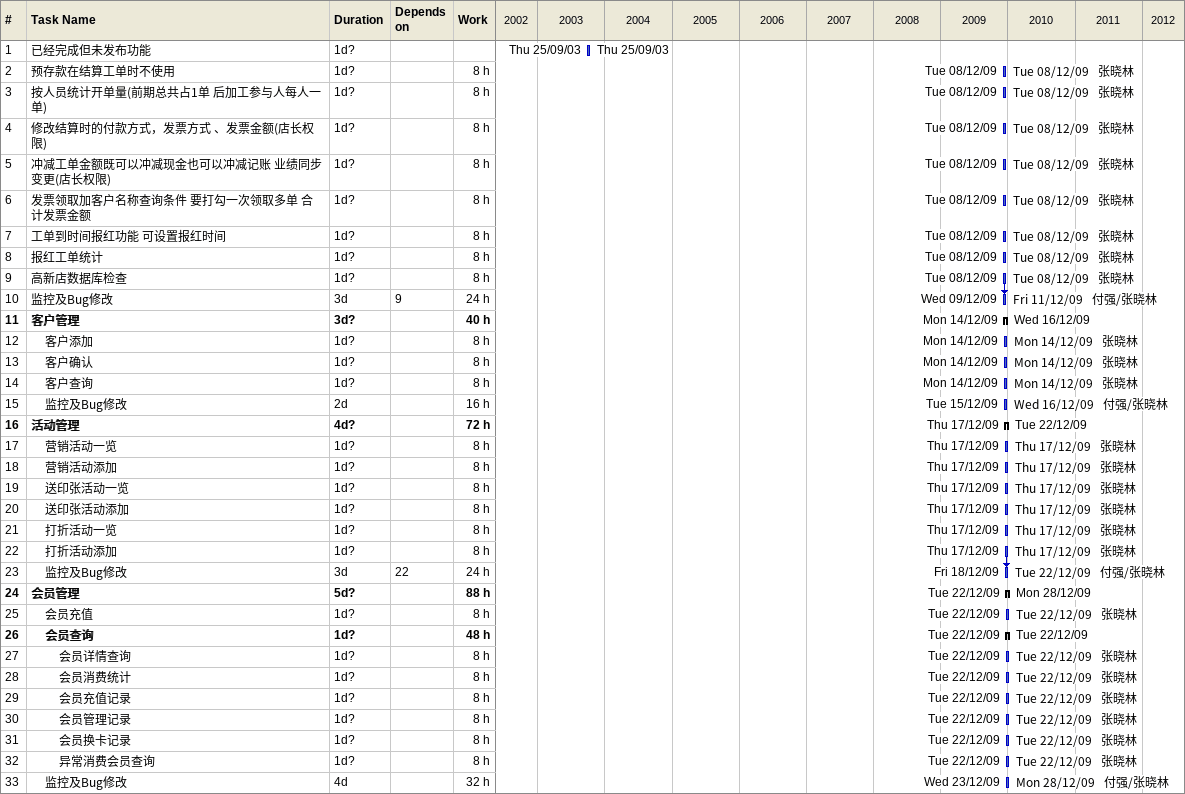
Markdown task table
| ID | Level | Task | Duration | Start | Finish | Predecessors | Resources | Work (h) |
|---|---|---|---|---|---|---|---|---|
| 1 | 1 | 已经完成但未发布功能 | 1d? | 2003-09-25 | 2003-09-25 |  |  |  |
| 2 | 1 | 预存款在结算工单时不使用 | 1d? | 2009-12-08 | 2009-12-08 |  | 张晓林 | 8 |
| 3 | 1 | 按人员统计开单量(前期总共占1单 后加工参与人每人一单) | 1d? | 2009-12-08 | 2009-12-08 |  | 张晓林 | 8 |
| 4 | 1 | 修改结算时的付款方式，发票方式 、发票金额(店长权限) | 1d? | 2009-12-08 | 2009-12-08 |  | 张晓林 | 8 |
| 5 | 1 | 冲减工单金额既可以冲减现金也可以冲减记账 业绩同步变更(店长权限) | 1d? | 2009-12-08 | 2009-12-08 |  | 张晓林 | 8 |
| 6 | 1 | 发票领取加客户名称查询条件 要打勾一次领取多单 合计发票金额 | 1d? | 2009-12-08 | 2009-12-08 |  | 张晓林 | 8 |
| 7 | 1 | 工单到时间报红功能 可设置报红时间 | 1d? | 2009-12-08 | 2009-12-08 |  | 张晓林 | 8 |
| 8 | 1 | 报红工单统计 | 1d? | 2009-12-08 | 2009-12-08 |  | 张晓林 | 8 |
| 9 | 1 | 高新店数据库检查 | 1d? | 2009-12-08 | 2009-12-08 |  | 张晓林 | 8 |
| 10 | 1 | 监控及Bug修改 | 3d | 2009-12-09 | 2009-12-11 | 9 | 付强/张晓林 | 24 |
| 11 | 1 | **客户管理** | 3d? | 2009-12-14 | 2009-12-16 |  |  | 40 |
| 12 | 2 | 客户添加 | 1d? | 2009-12-14 | 2009-12-14 |  | 张晓林 | 8 |
| 13 | 2 | 客户确认 | 1d? | 2009-12-14 | 2009-12-14 |  | 张晓林 | 8 |
| 14 | 2 | 客户查询 | 1d? | 2009-12-14 | 2009-12-14 |  | 张晓林 | 8 |
| 15 | 2 | 监控及Bug修改 | 2d | 2009-12-15 | 2009-12-16 |  | 付强/张晓林 | 16 |
| 16 | 1 | **活动管理** | 4d? | 2009-12-17 | 2009-12-22 |  |  | 72 |
| 17 | 2 | 营销活动一览 | 1d? | 2009-12-17 | 2009-12-17 |  | 张晓林 | 8 |
| 18 | 2 | 营销活动添加 | 1d? | 2009-12-17 | 2009-12-17 |  | 张晓林 | 8 |
| 19 | 2 | 送印张活动一览 | 1d? | 2009-12-17 | 2009-12-17 |  | 张晓林 | 8 |
| 20 | 2 | 送印张活动添加 | 1d? | 2009-12-17 | 2009-12-17 |  | 张晓林 | 8 |
| 21 | 2 | 打折活动一览 | 1d? | 2009-12-17 | 2009-12-17 |  | 张晓林 | 8 |
| 22 | 2 | 打折活动添加 | 1d? | 2009-12-17 | 2009-12-17 |  | 张晓林 | 8 |
| 23 | 2 | 监控及Bug修改 | 3d | 2009-12-18 | 2009-12-22 | 22 | 付强/张晓林 | 24 |
| 24 | 1 | **会员管理** | 5d? | 2009-12-22 | 2009-12-28 |  |  | 88 |
| 25 | 2 | 会员充值 | 1d? | 2009-12-22 | 2009-12-22 |  | 张晓林 | 8 |
| 26 | 2 | **会员查询** | 1d? | 2009-12-22 | 2009-12-22 |  |  | 48 |
| 27 | 3 | 会员详情查询 | 1d? | 2009-12-22 | 2009-12-22 |  | 张晓林 | 8 |
| 28 | 3 | 会员消费统计 | 1d? | 2009-12-22 | 2009-12-22 |  | 张晓林 | 8 |
| 29 | 3 | 会员充值记录 | 1d? | 2009-12-22 | 2009-12-22 |  | 张晓林 | 8 |
| 30 | 3 | 会员管理记录 | 1d? | 2009-12-22 | 2009-12-22 |  | 张晓林 | 8 |
| 31 | 3 | 会员换卡记录 | 1d? | 2009-12-22 | 2009-12-22 |  | 张晓林 | 8 |
| 32 | 3 | 异常消费会员查询 | 1d? | 2009-12-22 | 2009-12-22 |  | 张晓林 | 8 |
| 33 | 2 | 监控及Bug修改 | 4d | 2009-12-23 | 2009-12-28 |  | 付强/张晓林 | 32 |
